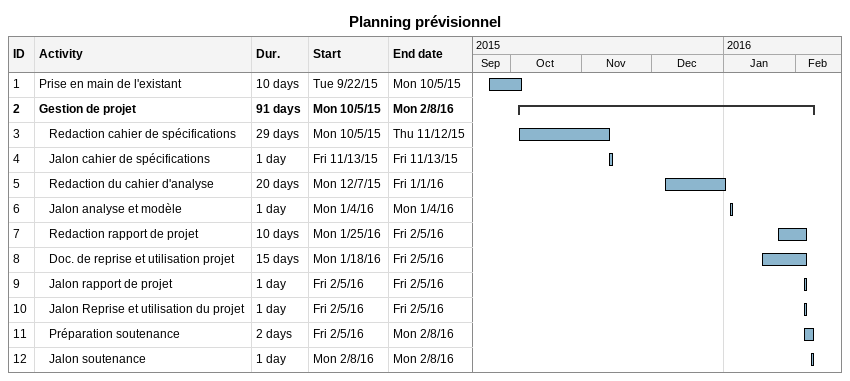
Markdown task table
Planning prévisionnel

| ID | Level | Task | Duration | Start | Finish |
|---|---|---|---|---|---|
| 1 | 1 | Prise en main de l'existant | 10d | 2015-09-22 | 2015-10-05 |
| 2 | 1 | **Gestion de projet** | 91d | 2015-10-05 | 2016-02-08 |
| 3 | 2 | Redaction cahier de spécifications | 29d | 2015-10-05 | 2015-11-12 |
| 4 | 2 | Jalon cahier de spécifications | 1d | 2015-11-13 | 2015-11-13 |
| 5 | 2 | Redaction du cahier d'analyse | 20d | 2015-12-07 | 2016-01-01 |
| 6 | 2 | Jalon analyse et modèle | 1d | 2016-01-04 | 2016-01-04 |
| 7 | 2 | Redaction rapport de projet | 10d | 2016-01-25 | 2016-02-05 |
| 8 | 2 | Doc. de reprise et utilisation projet | 15d | 2016-01-18 | 2016-02-05 |
| 9 | 2 | Jalon rapport de projet | 1d | 2016-02-05 | 2016-02-05 |
| 10 | 2 | Jalon Reprise et utilisation du projet | 1d | 2016-02-05 | 2016-02-05 |
| 11 | 2 | Préparation soutenance | 2d | 2016-02-05 | 2016-02-08 |
| 12 | 2 | Jalon soutenance | 1d | 2016-02-08 | 2016-02-08 |
